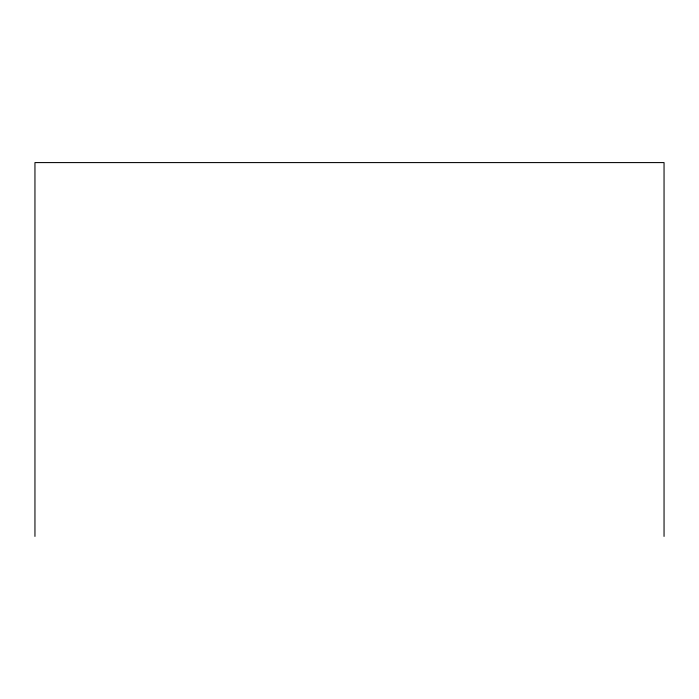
<?xml version="1.0" encoding="UTF-8"?>
<svg xmlns="http://www.w3.org/2000/svg" width="699" height="699" viewBox="0 0 699 699"><rect width="100%" height="100%" fill="white"/><g stroke="black" fill="none" stroke-linecap="round" stroke-linejoin="round"><path stroke-width="1.05" d="M664.05 536.413L664.05 162.587L34.95 162.587L34.95 536.413"/></g></svg>
